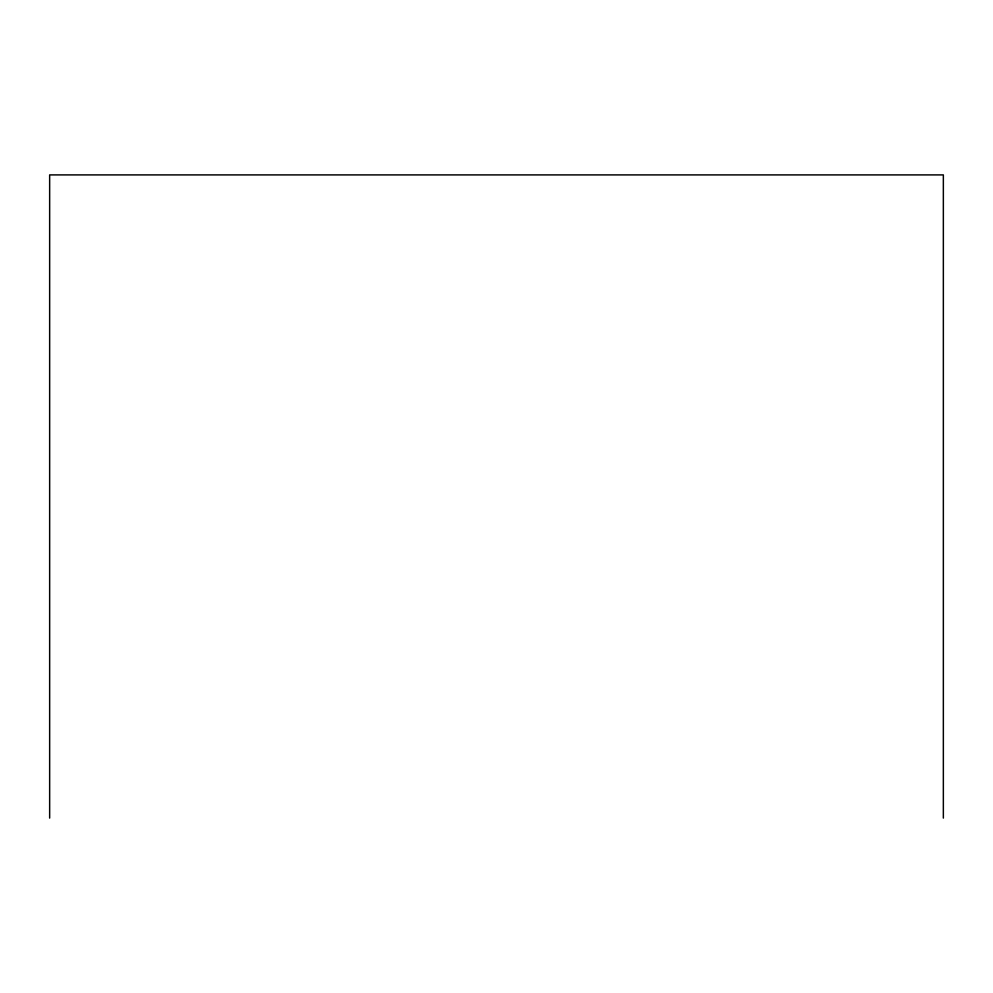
<?xml version="1.0" encoding="UTF-8"?>
<svg xmlns="http://www.w3.org/2000/svg" width="993" height="993" viewBox="0 0 993 993"><rect width="100%" height="100%" fill="white"/><g stroke="black" fill="none" stroke-linecap="round" stroke-linejoin="round"><path stroke-width="1.49" d="M943.35 818.095L943.35 174.905L49.65 174.905L49.65 818.095"/></g></svg>
